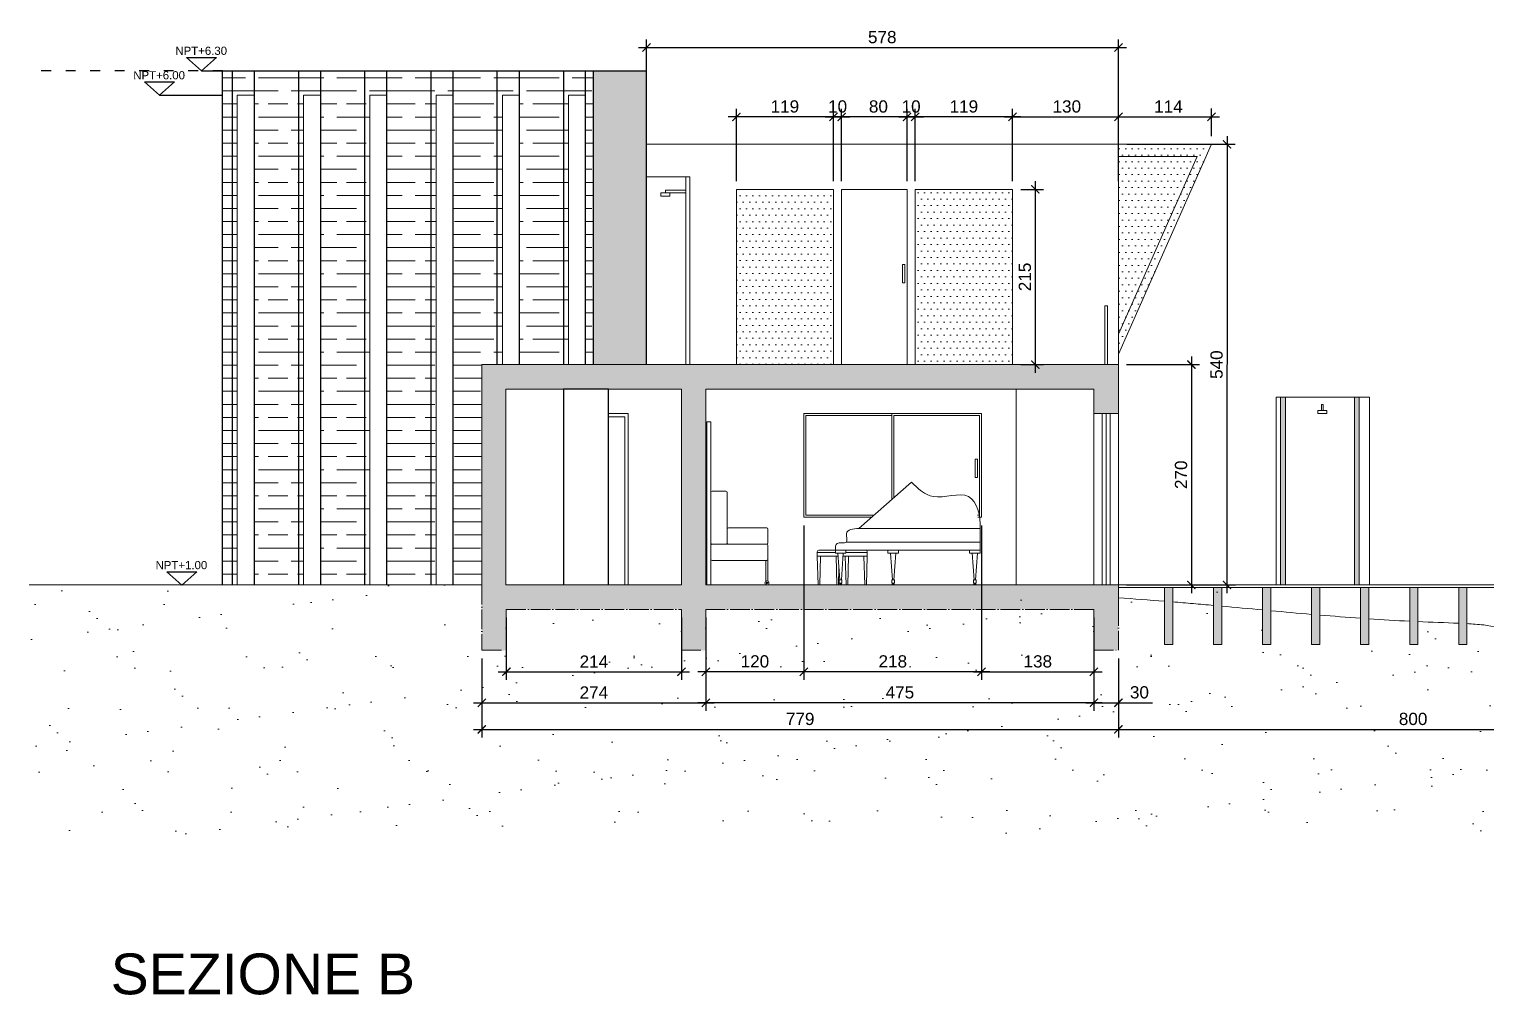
# Model space of a CAD drawing. Header units: millimetres. Extents: x 19901 to 59163, y 13732 to 30178.
# Drawn here: x 37463 to 39247, y 22973 to 24156 of the extents above; entities that cross this region are included whole.
import ezdxf
from ezdxf.enums import TextEntityAlignment as Align

# ---------------------------------------------------------------- set-up
doc = ezdxf.new("R2010")
doc.units = ezdxf.units.MM
doc.linetypes.add('ACAD_ISO03W100', pattern=[30, 12, -18])
doc.linetypes.add('ACAD_ISO04W100', pattern=[30, 24, -3, 0, -3])
doc.layers.get('0').update_dxf_attribs({"lineweight": 18})
doc.layers.add('A-ANNO-SYMB', color=3, linetype='Continuous')
doc.layers.add('A-ANNO-TEXT', color=3, linetype='Continuous')
for name, color, linetype, lineweight in [('A-DOOR-FULL', 4, 'Continuous', 18), ('A-FURN', 8, 'Continuous', 13), ('CAMPITURA', 9, 'Continuous', 13), ('Curve di livello', 6, 'Continuous', 9), ('LINEA TERRA', 7, 'Continuous', 18), ('MURO', 1, 'Continuous', 25), ('Pavimentazione esterna', 51, 'Continuous', 15), ('QUOTE', 252, 'Continuous', 13), ('Verde', 86, 'Continuous', 5), ('Vetro', 150, 'Continuous', 15), ('Wall', 255, 'Continuous', 20)]:
    doc.layers.add(name, color=color, linetype=linetype, lineweight=lineweight)
doc.styles.add('ARIAL', font='arial.ttf')
doc.styles.get("Standard").update_dxf_attribs({"font": 'arial.ttf'})
doc.dimstyles.new('1-1', dxfattribs={"dimtxt": 15, "dimasz": 10, "dimexe": 10, "dimexo": 10, "dimgap": 5, "dimtad": 1, "dimdec": 0, "dimtxsty": 'Standard', "dimblk": 'ARCHTICK', "dimcen": 2.5, "dimdle": 10, "dimadec": 0, "dimazin": 0, "dimtfac": 1, "dimtdec": 0, "dimtmove": 0, "dimatfit": 3, "dimldrblk": 'ARCHTICK', "dimfxl": 1, "dimarcsym": 0})

# ---------------------------------------------------------------- blocks, each defined once
blk = doc.blocks.new('_ArchTick')
at = {"color": 0, "linetype": 'ByBlock', "const_width": 0.15}
blk.add_lwpolyline([(-0.5, -0.5), (0.5, 0.5)], dxfattribs=at)
blk = doc.blocks.new('*D34')
at = {"layer": 'Defpoints', "color": 0, "transparency": 16777216}
for p in [(38796.8, 24133.2), (38219.1, 24014.8), (38796.8, 24014.8)]:
    blk.add_point(p, dxfattribs=at)
at = {"layer": 'QUOTE', "color": 0, "lineweight": -2, "transparency": 16777216}
for p, q in [((38209.1, 24133.2), (38806.8, 24133.2)), ((38219.1, 24024.8), (38219.1, 24143.2)), ((38796.8, 24024.8), (38796.8, 24143.2))]:
    blk.add_line(p, q, dxfattribs=at)
at = {"layer": 'QUOTE', "color": 0, "lineweight": -2, "transparency": 16777216, "xscale": 10, "yscale": 10, "zscale": 10}
for p, rotation in [((38219.1, 24133.2), 179.9993876811926), ((38796.8, 24133.2), 359.9993876811926)]:
    blk.add_blockref('_ArchTick', p, dxfattribs=dict(at, rotation=rotation))
at = {"layer": 'QUOTE', "color": 0, "transparency": 16777216, "insert": (38507.7, 24145.9), "char_height": 15, "attachment_point": 5, "rotation": 359.9994}
blk.add_mtext('578', dxfattribs=at)
blk = doc.blocks.new('*D35')
at = {"layer": 'Defpoints', "color": 0, "transparency": 16777216}
for p in [(38910.6, 24048.3), (38797, 24014.8), (38910.6, 24014.7)]:
    blk.add_point(p, dxfattribs=at)
at = {"layer": 'QUOTE', "color": 0, "lineweight": -2, "transparency": 16777216}
for p, q in [((38797, 24024.8), (38797, 24058.3)), ((38910.6, 24024.7), (38910.6, 24058.3)), ((38787, 24048.3), (38920.6, 24048.3))]:
    blk.add_line(p, q, dxfattribs=at)
at = {"layer": 'QUOTE', "color": 0, "lineweight": -2, "transparency": 16777216, "xscale": 10, "yscale": 10, "zscale": 10, "rotation": 180}
blk.add_blockref('_ArchTick', (38797, 24048.3), dxfattribs=at)
at = {"layer": 'QUOTE', "color": 0, "lineweight": -2, "transparency": 16777216, "xscale": 10, "yscale": 10, "zscale": 10}
blk.add_blockref('_ArchTick', (38910.6, 24048.3), dxfattribs=at)
at = {"layer": 'QUOTE', "color": 0, "transparency": 16777216, "insert": (38858, 24060.9), "char_height": 15, "attachment_point": 5}
blk.add_mtext('114', dxfattribs=at)
blk = doc.blocks.new('*D36')
at = {"layer": 'Defpoints', "color": 0, "transparency": 16777216}
for p in [(38796.8, 24048.2), (38667.2, 23959.4), (38796.8, 23959.4)]:
    blk.add_point(p, dxfattribs=at)
at = {"layer": 'QUOTE', "color": 0, "lineweight": -2, "transparency": 16777216}
for p, q in [((38667.2, 23969.4), (38667.2, 24058.2)), ((38796.8, 23969.4), (38796.8, 24058.2)), ((38657.2, 24048.2), (38806.8, 24048.2))]:
    blk.add_line(p, q, dxfattribs=at)
at = {"layer": 'QUOTE', "color": 0, "lineweight": -2, "transparency": 16777216, "xscale": 10, "yscale": 10, "zscale": 10}
for p, rotation in [((38667.2, 24048.2), 179.9993876811931), ((38796.8, 24048.2), 359.9993876811931)]:
    blk.add_blockref('_ArchTick', p, dxfattribs=dict(at, rotation=rotation))
at = {"layer": 'QUOTE', "color": 0, "transparency": 16777216, "insert": (38733.6, 24060.9), "char_height": 15, "attachment_point": 5, "rotation": 359.9994}
blk.add_mtext('130', dxfattribs=at)
blk = doc.blocks.new('*D37')
at = {"layer": 'Defpoints', "color": 0, "transparency": 16777216}
for p in [(38548, 24048.2), (38548, 23959.4), (38667.2, 23959.4)]:
    blk.add_point(p, dxfattribs=at)
at = {"layer": 'QUOTE', "color": 0, "lineweight": -2, "transparency": 16777216}
for p, q in [((38548, 23969.4), (38548, 24058.2)), ((38667.2, 23969.4), (38667.2, 24058.2)), ((38677.2, 24048.2), (38538, 24048.2))]:
    blk.add_line(p, q, dxfattribs=at)
at = {"layer": 'QUOTE', "color": 0, "lineweight": -2, "transparency": 16777216, "xscale": 10, "yscale": 10, "zscale": 10}
for p, rotation in [((38548, 24048.2), 179.9993346601687), ((38667.2, 24048.2), 359.9993346601688)]:
    blk.add_blockref('_ArchTick', p, dxfattribs=dict(at, rotation=rotation))
at = {"layer": 'QUOTE', "color": 0, "transparency": 16777216, "insert": (38607.6, 24060.9), "char_height": 15, "attachment_point": 5, "rotation": 359.9993}
blk.add_mtext('119', dxfattribs=at)
blk = doc.blocks.new('*D38')
at = {"layer": 'Defpoints', "color": 0, "transparency": 16777216}
for p in [(38548, 24048.2), (38538, 23959.4), (38548, 23959.4)]:
    blk.add_point(p, dxfattribs=at)
at = {"layer": 'QUOTE', "color": 0, "lineweight": -2, "transparency": 16777216}
for p, q in [((38538, 23969.4), (38538, 24058.2)), ((38548, 23969.4), (38548, 24058.2)), ((38528, 24048.2), (38558, 24048.2))]:
    blk.add_line(p, q, dxfattribs=at)
at = {"layer": 'QUOTE', "color": 0, "lineweight": -2, "transparency": 16777216, "xscale": 10, "yscale": 10, "zscale": 10, "rotation": 180}
blk.add_blockref('_ArchTick', (38538, 24048.2), dxfattribs=at)
at = {"layer": 'QUOTE', "color": 0, "lineweight": -2, "transparency": 16777216, "xscale": 10, "yscale": 10, "zscale": 10}
blk.add_blockref('_ArchTick', (38548, 24048.2), dxfattribs=at)
at = {"layer": 'QUOTE', "color": 0, "transparency": 16777216, "insert": (38543, 24060.9), "char_height": 15, "attachment_point": 5}
blk.add_mtext('10', dxfattribs=at)
blk = doc.blocks.new('*D39')
at = {"layer": 'Defpoints', "color": 0, "transparency": 16777216}
for p in [(38458, 24048.2), (38458, 23959.4), (38538, 23959.4)]:
    blk.add_point(p, dxfattribs=at)
at = {"layer": 'QUOTE', "color": 0, "lineweight": -2, "transparency": 16777216}
for p, q in [((38458, 23969.4), (38458, 24058.2)), ((38538, 23969.4), (38538, 24058.2)), ((38548, 24048.2), (38448, 24048.2))]:
    blk.add_line(p, q, dxfattribs=at)
at = {"layer": 'QUOTE', "color": 0, "lineweight": -2, "transparency": 16777216, "xscale": 10, "yscale": 10, "zscale": 10, "rotation": 180}
blk.add_blockref('_ArchTick', (38458, 24048.2), dxfattribs=at)
at = {"layer": 'QUOTE', "color": 0, "lineweight": -2, "transparency": 16777216, "xscale": 10, "yscale": 10, "zscale": 10}
blk.add_blockref('_ArchTick', (38538, 24048.2), dxfattribs=at)
at = {"layer": 'QUOTE', "color": 0, "transparency": 16777216, "insert": (38503, 24060.9), "char_height": 15, "attachment_point": 5}
blk.add_mtext('80', dxfattribs=at)
blk = doc.blocks.new('*D40')
at = {"layer": 'Defpoints', "color": 0, "transparency": 16777216}
for p in [(38458, 24048.2), (38448, 23959.4), (38458, 23959.4)]:
    blk.add_point(p, dxfattribs=at)
at = {"layer": 'QUOTE', "color": 0, "lineweight": -2, "transparency": 16777216}
for p, q in [((38448, 23969.4), (38448, 24058.2)), ((38458, 23969.4), (38458, 24058.2)), ((38438, 24048.2), (38468, 24048.2))]:
    blk.add_line(p, q, dxfattribs=at)
at = {"layer": 'QUOTE', "color": 0, "lineweight": -2, "transparency": 16777216, "xscale": 10, "yscale": 10, "zscale": 10, "rotation": 180}
blk.add_blockref('_ArchTick', (38448, 24048.2), dxfattribs=at)
at = {"layer": 'QUOTE', "color": 0, "lineweight": -2, "transparency": 16777216, "xscale": 10, "yscale": 10, "zscale": 10}
blk.add_blockref('_ArchTick', (38458, 24048.2), dxfattribs=at)
at = {"layer": 'QUOTE', "color": 0, "transparency": 16777216, "insert": (38453, 24060.9), "char_height": 15, "attachment_point": 5}
blk.add_mtext('10', dxfattribs=at)
blk = doc.blocks.new('*D41')
at = {"layer": 'Defpoints', "color": 0, "transparency": 16777216}
for p in [(38329.1, 24048.2), (38329.1, 23959.4), (38448, 23959.4)]:
    blk.add_point(p, dxfattribs=at)
at = {"layer": 'QUOTE', "color": 0, "lineweight": -2, "transparency": 16777216}
for p, q in [((38329.1, 23969.4), (38329.1, 24058.2)), ((38448, 23969.4), (38448, 24058.2)), ((38458, 24048.2), (38319.1, 24048.2))]:
    blk.add_line(p, q, dxfattribs=at)
at = {"layer": 'QUOTE', "color": 0, "lineweight": -2, "transparency": 16777216, "xscale": 10, "yscale": 10, "zscale": 10, "rotation": 180}
blk.add_blockref('_ArchTick', (38329.1, 24048.2), dxfattribs=at)
at = {"layer": 'QUOTE', "color": 0, "lineweight": -2, "transparency": 16777216, "xscale": 10, "yscale": 10, "zscale": 10}
blk.add_blockref('_ArchTick', (38448, 24048.2), dxfattribs=at)
at = {"layer": 'QUOTE', "color": 0, "transparency": 16777216, "insert": (38388.5, 24060.9), "char_height": 15, "attachment_point": 5}
blk.add_mtext('119', dxfattribs=at)
blk = doc.blocks.new('*D42')
at = {"layer": 'Defpoints', "color": 0, "transparency": 16777216}
for p in [(38796.8, 23744.8), (38796.8, 23474.8), (38886.1, 23474.8)]:
    blk.add_point(p, dxfattribs=at)
at = {"layer": 'QUOTE', "color": 0, "lineweight": -2, "transparency": 16777216}
for p, q in [((38886.1, 23754.8), (38886.1, 23464.8)), ((38806.8, 23744.8), (38896.1, 23744.8)), ((38806.8, 23474.8), (38896.1, 23474.8))]:
    blk.add_line(p, q, dxfattribs=at)
at = {"layer": 'QUOTE', "color": 0, "lineweight": -2, "transparency": 16777216, "xscale": 10, "yscale": 10, "zscale": 10}
for p, rotation in [((38886.1, 23744.8), 90), ((38886.1, 23474.8), 270)]:
    blk.add_blockref('_ArchTick', p, dxfattribs=dict(at, rotation=rotation))
at = {"layer": 'QUOTE', "color": 0, "transparency": 16777216, "insert": (38873.5, 23609.8), "char_height": 15, "attachment_point": 5, "rotation": 90}
blk.add_mtext('270', dxfattribs=at)
blk = doc.blocks.new('*D43')
at = {"layer": 'Defpoints', "color": 0, "transparency": 16777216}
for p in [(38797, 24014.8), (38796.8, 23474.8), (38929.6, 23474.7)]:
    blk.add_point(p, dxfattribs=at)
at = {"layer": 'QUOTE', "color": 0, "lineweight": -2, "transparency": 16777216}
for p, q in [((38929.7, 24024.7), (38929.6, 23464.7)), ((38807, 24014.8), (38939.7, 24014.7)), ((38806.8, 23474.8), (38939.6, 23474.7))]:
    blk.add_line(p, q, dxfattribs=at)
at = {"layer": 'QUOTE', "color": 0, "lineweight": -2, "transparency": 16777216, "xscale": 10, "yscale": 10, "zscale": 10}
for p, rotation in [((38929.7, 24014.7), 89.98771960636081), ((38929.6, 23474.7), 269.9877196063608)]:
    blk.add_blockref('_ArchTick', p, dxfattribs=dict(at, rotation=rotation))
at = {"layer": 'QUOTE', "color": 0, "transparency": 16777216, "insert": (38917, 23744.7), "char_height": 15, "attachment_point": 5, "rotation": 89.9877}
blk.add_mtext('540', dxfattribs=at)
blk = doc.blocks.new('*D44')
at = {"layer": 'Defpoints', "color": 0, "transparency": 16777216}
for p in [(38291.8, 23444.8), (38766.8, 23444.8), (38291.8, 23330.5)]:
    blk.add_point(p, dxfattribs=at)
at = {"layer": 'QUOTE', "color": 0, "lineweight": -2, "transparency": 16777216}
for p, q in [((38291.8, 23434.8), (38291.8, 23320.5)), ((38766.8, 23434.8), (38766.8, 23320.5)), ((38776.8, 23330.5), (38281.8, 23330.5))]:
    blk.add_line(p, q, dxfattribs=at)
at = {"layer": 'QUOTE', "color": 0, "lineweight": -2, "transparency": 16777216, "xscale": 10, "yscale": 10, "zscale": 10, "rotation": 180}
blk.add_blockref('_ArchTick', (38291.8, 23330.5), dxfattribs=at)
at = {"layer": 'QUOTE', "color": 0, "lineweight": -2, "transparency": 16777216, "xscale": 10, "yscale": 10, "zscale": 10}
blk.add_blockref('_ArchTick', (38766.8, 23330.5), dxfattribs=at)
at = {"layer": 'QUOTE', "color": 0, "transparency": 16777216, "insert": (38529.3, 23343.2), "char_height": 15, "attachment_point": 5}
blk.add_mtext('475', dxfattribs=at)
blk = doc.blocks.new('*D45')
at = {"layer": 'Defpoints', "color": 0, "transparency": 16777216}
for p in [(38629.3, 23557.8), (38766.8, 23444.8), (38766.8, 23368.4)]:
    blk.add_point(p, dxfattribs=at)
at = {"layer": 'QUOTE', "color": 0, "lineweight": -2, "transparency": 16777216}
for p, q in [((38629.3, 23547.8), (38629.3, 23358.4)), ((38766.8, 23434.8), (38766.8, 23358.4)), ((38619.3, 23368.4), (38776.8, 23368.4))]:
    blk.add_line(p, q, dxfattribs=at)
at = {"layer": 'QUOTE', "color": 0, "lineweight": -2, "transparency": 16777216, "xscale": 10, "yscale": 10, "zscale": 10, "rotation": 180}
blk.add_blockref('_ArchTick', (38629.3, 23368.4), dxfattribs=at)
at = {"layer": 'QUOTE', "color": 0, "lineweight": -2, "transparency": 16777216, "xscale": 10, "yscale": 10, "zscale": 10}
blk.add_blockref('_ArchTick', (38766.8, 23368.4), dxfattribs=at)
at = {"layer": 'QUOTE', "color": 0, "transparency": 16777216, "insert": (38698.1, 23381.1), "char_height": 15, "attachment_point": 5}
blk.add_mtext('138', dxfattribs=at)
blk = doc.blocks.new('*D46')
at = {"layer": 'Defpoints', "color": 0, "transparency": 16777216}
for p in [(38411.8, 23557.8), (38629.3, 23557.8), (38411.8, 23368.4)]:
    blk.add_point(p, dxfattribs=at)
at = {"layer": 'QUOTE', "color": 0, "lineweight": -2, "transparency": 16777216}
for p, q in [((38411.8, 23547.8), (38411.8, 23358.4)), ((38629.3, 23547.8), (38629.3, 23358.4)), ((38639.3, 23368.4), (38401.8, 23368.4))]:
    blk.add_line(p, q, dxfattribs=at)
at = {"layer": 'QUOTE', "color": 0, "lineweight": -2, "transparency": 16777216, "xscale": 10, "yscale": 10, "zscale": 10, "rotation": 180}
blk.add_blockref('_ArchTick', (38411.8, 23368.4), dxfattribs=at)
at = {"layer": 'QUOTE', "color": 0, "lineweight": -2, "transparency": 16777216, "xscale": 10, "yscale": 10, "zscale": 10}
blk.add_blockref('_ArchTick', (38629.3, 23368.4), dxfattribs=at)
at = {"layer": 'QUOTE', "color": 0, "transparency": 16777216, "insert": (38520.6, 23381.1), "char_height": 15, "attachment_point": 5}
blk.add_mtext('218', dxfattribs=at)
blk = doc.blocks.new('*D47')
at = {"layer": 'Defpoints', "color": 0, "transparency": 16777216}
for p in [(38411.8, 23557.8), (38291.8, 23444.8), (38291.8, 23368.4)]:
    blk.add_point(p, dxfattribs=at)
at = {"layer": 'QUOTE', "color": 0, "lineweight": -2, "transparency": 16777216}
for p, q in [((38411.8, 23547.8), (38411.8, 23358.4)), ((38291.8, 23434.8), (38291.8, 23358.4)), ((38421.8, 23368.4), (38281.8, 23368.4))]:
    blk.add_line(p, q, dxfattribs=at)
at = {"layer": 'QUOTE', "color": 0, "lineweight": -2, "transparency": 16777216, "xscale": 10, "yscale": 10, "zscale": 10, "rotation": 180}
blk.add_blockref('_ArchTick', (38291.8, 23368.4), dxfattribs=at)
at = {"layer": 'QUOTE', "color": 0, "lineweight": -2, "transparency": 16777216, "xscale": 10, "yscale": 10, "zscale": 10}
blk.add_blockref('_ArchTick', (38411.8, 23368.4), dxfattribs=at)
at = {"layer": 'QUOTE', "color": 0, "transparency": 16777216, "insert": (38351.8, 23381.1), "char_height": 15, "attachment_point": 5}
blk.add_mtext('120', dxfattribs=at)
blk = doc.blocks.new('*D48')
at = {"layer": 'Defpoints', "color": 0, "transparency": 16777216}
for p in [(38047.5, 23444.8), (38261.8, 23444.8), (38261.8, 23368.4)]:
    blk.add_point(p, dxfattribs=at)
at = {"layer": 'QUOTE', "color": 0, "lineweight": -2, "transparency": 16777216}
for p, q in [((38047.5, 23434.8), (38047.5, 23358.4)), ((38261.8, 23434.8), (38261.8, 23358.4)), ((38037.5, 23368.4), (38271.8, 23368.4))]:
    blk.add_line(p, q, dxfattribs=at)
at = {"layer": 'QUOTE', "color": 0, "lineweight": -2, "transparency": 16777216, "xscale": 10, "yscale": 10, "zscale": 10, "rotation": 180}
blk.add_blockref('_ArchTick', (38047.5, 23368.4), dxfattribs=at)
at = {"layer": 'QUOTE', "color": 0, "lineweight": -2, "transparency": 16777216, "xscale": 10, "yscale": 10, "zscale": 10}
blk.add_blockref('_ArchTick', (38261.8, 23368.4), dxfattribs=at)
at = {"layer": 'QUOTE', "color": 0, "transparency": 16777216, "insert": (38154.7, 23380.9), "char_height": 15, "attachment_point": 5}
blk.add_mtext('214', dxfattribs=at)
blk = doc.blocks.new('*D49')
at = {"layer": 'Defpoints', "color": 0, "transparency": 16777216}
for p in [(38766.8, 23394.8), (38796.8, 23394.8), (38796.8, 23330.5)]:
    blk.add_point(p, dxfattribs=at)
at = {"layer": 'QUOTE', "color": 0, "lineweight": -2, "transparency": 16777216}
for p, q in [((38766.8, 23384.8), (38766.8, 23320.5)), ((38796.8, 23384.8), (38796.8, 23320.5)), ((38756.8, 23330.5), (38796.8, 23330.5)), ((38796.8, 23330.5), (38838.3, 23330.5))]:
    blk.add_line(p, q, dxfattribs=at)
at = {"layer": 'QUOTE', "color": 0, "lineweight": -2, "transparency": 16777216, "xscale": 10, "yscale": 10, "zscale": 10, "rotation": 180}
blk.add_blockref('_ArchTick', (38766.8, 23330.5), dxfattribs=at)
at = {"layer": 'QUOTE', "color": 0, "lineweight": -2, "transparency": 16777216, "xscale": 10, "yscale": 10, "zscale": 10}
blk.add_blockref('_ArchTick', (38796.8, 23330.5), dxfattribs=at)
at = {"layer": 'QUOTE', "color": 0, "transparency": 16777216, "insert": (38822.5, 23343.2), "char_height": 15, "attachment_point": 5}
blk.add_mtext('30', dxfattribs=at)
blk = doc.blocks.new('*D50')
at = {"layer": 'Defpoints', "color": 0, "transparency": 16777216}
for p in [(38017.5, 23394.8), (38291.8, 23394.8), (38291.8, 23330.5)]:
    blk.add_point(p, dxfattribs=at)
at = {"layer": 'QUOTE', "color": 0, "lineweight": -2, "transparency": 16777216}
for p, q in [((38017.5, 23384.8), (38017.5, 23320.5)), ((38291.8, 23384.8), (38291.8, 23320.5)), ((38007.5, 23330.5), (38301.8, 23330.5))]:
    blk.add_line(p, q, dxfattribs=at)
at = {"layer": 'QUOTE', "color": 0, "lineweight": -2, "transparency": 16777216, "xscale": 10, "yscale": 10, "zscale": 10, "rotation": 180}
blk.add_blockref('_ArchTick', (38017.5, 23330.5), dxfattribs=at)
at = {"layer": 'QUOTE', "color": 0, "lineweight": -2, "transparency": 16777216, "xscale": 10, "yscale": 10, "zscale": 10}
blk.add_blockref('_ArchTick', (38291.8, 23330.5), dxfattribs=at)
at = {"layer": 'QUOTE', "color": 0, "transparency": 16777216, "insert": (38154.7, 23343.1), "char_height": 15, "attachment_point": 5}
blk.add_mtext('274', dxfattribs=at)
blk = doc.blocks.new('*D51')
at = {"layer": 'Defpoints', "color": 0, "transparency": 16777216}
for p in [(38796.8, 23394.8), (39596.8, 23381.8), (39596.8, 23297.9)]:
    blk.add_point(p, dxfattribs=at)
at = {"layer": 'QUOTE', "color": 0, "lineweight": -2, "transparency": 16777216}
for p, q in [((38796.8, 23384.8), (38796.8, 23287.9)), ((39596.8, 23371.8), (39596.8, 23287.9)), ((38786.8, 23297.9), (39606.8, 23297.9))]:
    blk.add_line(p, q, dxfattribs=at)
at = {"layer": 'QUOTE', "color": 0, "lineweight": -2, "transparency": 16777216, "xscale": 10, "yscale": 10, "zscale": 10, "rotation": 180}
blk.add_blockref('_ArchTick', (38796.8, 23297.9), dxfattribs=at)
at = {"layer": 'QUOTE', "color": 0, "lineweight": -2, "transparency": 16777216, "xscale": 10, "yscale": 10, "zscale": 10}
blk.add_blockref('_ArchTick', (39596.8, 23297.9), dxfattribs=at)
at = {"layer": 'QUOTE', "color": 0, "transparency": 16777216, "insert": (39157.5, 23310.6), "char_height": 15, "attachment_point": 5}
blk.add_mtext('800', dxfattribs=at)
blk = doc.blocks.new('*D53')
at = {"layer": 'Defpoints', "color": 0, "transparency": 16777216}
for p in [(38017.5, 23394.8), (38796.8, 23394.8), (38796.8, 23297.9)]:
    blk.add_point(p, dxfattribs=at)
at = {"layer": 'QUOTE', "color": 0, "lineweight": -2, "transparency": 16777216}
for p, q in [((38017.5, 23384.8), (38017.5, 23287.9)), ((38796.8, 23384.8), (38796.8, 23287.9)), ((38007.5, 23297.9), (38806.8, 23297.9))]:
    blk.add_line(p, q, dxfattribs=at)
at = {"layer": 'QUOTE', "color": 0, "lineweight": -2, "transparency": 16777216, "xscale": 10, "yscale": 10, "zscale": 10, "rotation": 180}
blk.add_blockref('_ArchTick', (38017.5, 23297.9), dxfattribs=at)
at = {"layer": 'QUOTE', "color": 0, "lineweight": -2, "transparency": 16777216, "xscale": 10, "yscale": 10, "zscale": 10}
blk.add_blockref('_ArchTick', (38796.8, 23297.9), dxfattribs=at)
at = {"layer": 'QUOTE', "color": 0, "transparency": 16777216, "insert": (38407.2, 23310.6), "char_height": 15, "attachment_point": 5}
blk.add_mtext('779', dxfattribs=at)
blk = doc.blocks.new('*D78')
at = {"layer": 'Defpoints', "color": 0, "transparency": 16777216}
for p in [(38667.2, 23959.4), (38667.2, 23744.8), (38695, 23744.8)]:
    blk.add_point(p, dxfattribs=at)
at = {"layer": 'QUOTE', "color": 0, "lineweight": -2, "transparency": 16777216}
for p, q in [((38695, 23969.4), (38695, 23734.8)), ((38677.2, 23959.4), (38705, 23959.4)), ((38677.2, 23744.8), (38705, 23744.8))]:
    blk.add_line(p, q, dxfattribs=at)
at = {"layer": 'QUOTE', "color": 0, "lineweight": -2, "transparency": 16777216, "xscale": 10, "yscale": 10, "zscale": 10}
for p, rotation in [((38695, 23959.4), 89.99938768513879), ((38695, 23744.8), 269.9993876851388)]:
    blk.add_blockref('_ArchTick', p, dxfattribs=dict(at, rotation=rotation))
at = {"layer": 'QUOTE', "color": 0, "transparency": 16777216, "insert": (38682.3, 23852.1), "char_height": 15, "attachment_point": 5, "rotation": 89.9994}
blk.add_mtext('215', dxfattribs=at)

msp = doc.modelspace()

# ---------------------------------------------------------------- hatches: boundary and pattern name
at = {"layer": 'CAMPITURA'}
h = msp.add_hatch(dxfattribs=at)
h.set_pattern_fill('GOST_WOOD', color=256, scale=8, angle=90)
h.paths.add_polyline_path([(38154.1, 24104.8), (38144.4, 24104.8), (38144.4, 23744.8), (38154.1, 23744.8)])
h.paths.add_polyline_path([(38144.4, 24104.8), (38117.3, 24104.8), (38117.3, 23744.8), (38123.8, 23744.8), (38123.8, 24074.8), (38144.4, 24074.8)])
h.paths.add_polyline_path([(38117.3, 24104.8), (38063.2, 24104.8), (38063.2, 23744.8), (38117.3, 23744.8)])
h.paths.add_polyline_path([(38063.2, 24104.8), (38036.2, 24104.8), (38036.2, 23744.8), (38042.7, 23744.8), (38042.7, 24074.8), (38063.2, 24074.8)])
h.paths.add_polyline_path([(38036.2, 24104.8), (37982.1, 24104.8), (37982.1, 23474.8), (38017.5, 23474.8), (38017.5, 23744.8), (38036.2, 23744.8)])
h.paths.add_polyline_path([(37982.1, 24104.8), (37955.1, 24104.8), (37955.1, 23474.8), (37961.6, 23474.8), (37961.6, 24074.8), (37982.1, 24074.8)])
h.paths.add_polyline_path([(37955.1, 24104.8), (37901, 24104.8), (37901, 23474.8), (37955.1, 23474.8)])
h.paths.add_polyline_path([(37901, 24104.8), (37874, 24104.8), (37874, 23474.8), (37880.4, 23474.8), (37880.4, 24074.8), (37901, 24074.8)])
h.paths.add_polyline_path([(37874, 24104.8), (37819.9, 24104.8), (37819.9, 23474.8), (37874, 23474.8)])
h.paths.add_polyline_path([(37819.9, 24104.8), (37792.9, 24104.8), (37792.9, 23474.8), (37799.3, 23474.8), (37799.3, 24074.8), (37819.9, 24074.8)])
h.paths.add_polyline_path([(37792.9, 24104.8), (37738.8, 24104.8), (37738.8, 23474.8), (37792.9, 23474.8)])
h.paths.add_polyline_path([(37738.8, 24104.8), (37711.8, 24104.8), (37711.8, 23474.8), (37718.2, 23474.8), (37718.2, 24074.8), (37738.8, 24074.8)])
h.paths.add_polyline_path([(37711.8, 24104.8), (37700.2, 24104.8), (37700.2, 23474.8), (37711.8, 23474.8)])
h = msp.add_hatch(color=256, dxfattribs=at)
h.dxf.hatch_style = 1
h.paths.add_polyline_path([(38219.1, 24104.8), (38154.1, 24104.8), (38154.1, 23744.8), (38172.7, 23744.8), (38219.1, 23744.8)])
h = msp.add_hatch(color=256, dxfattribs=at)
h.dxf.hatch_style = 1
h.paths.add_polyline_path([(38117.3, 23714.8), (38117.3, 23744.8), (38017.5, 23744.8), (38017.5, 23474.8), (38017.5, 23394.8), (38047.5, 23394.8), (38047.5, 23444.8), (38261.8, 23444.8), (38261.8, 23394.8), (38291.8, 23394.8), (38291.8, 23444.8), (38766.8, 23444.8), (38766.8, 23394.8), (38796.8, 23394.8), (38796.8, 23444.8), (38796.8, 23474.8), (38291.8, 23474.8), (38291.8, 23714.8), (38766.8, 23714.8), (38766.8, 23684.8), (38796.8, 23684.8), (38796.8, 23744.8), (38117.3, 23744.8), (38117.3, 23714.8), (38261.8, 23714.8), (38261.8, 23474.8), (38046.8, 23474.8), (38046.8, 23714.8)])
h = msp.add_hatch(color=9, dxfattribs=at)
h.dxf.hatch_style = 1
h.paths.add_polyline_path([(38863.3, 23471.8), (38853.3, 23471.8), (38853.3, 23401.8), (38863.3, 23401.8)])
h.paths.add_polyline_path([(38923.3, 23471.8), (38913.3, 23471.8), (38913.3, 23401.8), (38923.3, 23401.8)])
h.paths.add_polyline_path([(38983.3, 23471.8), (38973.3, 23471.8), (38973.3, 23401.8), (38983.3, 23401.8)])
h.paths.add_polyline_path([(39043.3, 23471.8), (39033.3, 23471.8), (39033.3, 23401.8), (39043.3, 23401.8)])
h.paths.add_polyline_path([(39103.3, 23471.8), (39093.3, 23471.8), (39093.3, 23401.8), (39103.3, 23401.8)])
h.paths.add_polyline_path([(39163.3, 23471.8), (39153.3, 23471.8), (39153.3, 23401.8), (39163.3, 23401.8)])
h.paths.add_polyline_path([(39223.3, 23471.8), (39213.3, 23471.8), (39213.3, 23401.8), (39223.3, 23401.8)])
at = {"layer": 'LINEA TERRA'}
h = msp.add_hatch(dxfattribs=at)
h.set_pattern_fill('AR-SAND', color=9, scale=2)
h.set_pattern_definition([(37.5, (-6061.73, -1131.22), (-3.20006, 97.88265), [0, -77.216, 0, -86.36, 0, -82.55]), (7.5, (-6061.73, -1131.22), (89.90466, 143.36502), [0, -41.656, 0, -69.596, 0, -26.67]), (327.5, (-6124.22, -1131.22), (158.19847, 0.28744), [0, -25.4, 0, -91.44, 0, -119.38]), (317.5, (-6124.22, -1131.22), (152.7113, 44.58586), [0, -12.7, 0, -59.944, 0, -68.58])])
h.paths.add_polyline_path([(37921.4, 23449.8), (37921.4, 23474.8), (37780.3, 23474.8), (37780.3, 23449.8), (37805.3, 23449.8), (37805.3, 23419.8), (37730.3, 23419.8), (37730.3, 23449.8), (37755.3, 23449.8), (37755.3, 23474.8), (37463.4, 23474.8), (37463.4, 23168.6), (40367.5, 23168.6), (40367.5, 23303.2), (38796.8, 23459.1), (38796.8, 23444.8), (38796.8, 23394.8), (38766.8, 23394.8), (38766.8, 23444.8), (38291.8, 23444.8), (38291.8, 23394.8), (38261.8, 23394.8), (38261.8, 23444.8), (38047.5, 23444.8), (38047.5, 23394.8), (38017.5, 23394.8), (38017.5, 23474.8), (37946.4, 23474.8), (37946.4, 23449.8), (37971.4, 23449.8), (37971.4, 23419.8), (37896.4, 23419.8), (37896.4, 23449.8)])
at = {"layer": 'Verde'}
h = msp.add_hatch(color=256, dxfattribs=at)
h.dxf.hatch_style = 1
h.paths.add_polyline_path([(38995, 23474.8), (39001.4, 23474.8), (39001.4, 23704.8), (38995, 23704.8)])
h.paths.add_polyline_path([(39091.3, 23704.8), (39085.9, 23704.8), (39085.9, 23474.8), (39091.3, 23474.8)])
at = {"layer": 'Vetro'}
h = msp.add_hatch(dxfattribs=at)
h.set_pattern_fill('DOTS', color=256, scale=5)
h.set_pattern_definition([(360, (360.399, 6872.14), (3.96875, 7.9375), [0, -7.9375])])
h.paths.add_polyline_path([(38910.6, 24014.8), (38796.8, 24014.8), (38796.8, 23999.8), (38904.2, 23999.8)])
h.paths.add_polyline_path([(38904.2, 23999.8), (38893, 23999.8), (38796.8, 23782.2), (38796.8, 23757.4)])
h.paths.add_polyline_path([(38893, 23999.8), (38796.8, 23999.8), (38796.8, 23782.2)], flags=17)
h = msp.add_hatch(dxfattribs=at)
h.set_pattern_fill('DOTS', color=256, scale=5)
h.set_pattern_definition([(360, (-2711.256, 1599.555), (3.96875, 7.9375), [0, -7.9375])])
h.paths.add_polyline_path([(38329.1, 23744.8), (38448, 23744.8), (38448, 23959.4), (38329.1, 23959.4)])
h = msp.add_hatch(dxfattribs=at)
h.set_pattern_fill('DOTS', color=256, scale=5)
h.set_pattern_definition([(360, (360.292, 6834.14), (3.96875, 7.9375), [0, -7.9375])])
h.paths.add_polyline_path([(38667.2, 23959.4), (38548, 23959.4), (38548, 23744.8), (38667.2, 23744.8)])
at = {"layer": 'Wall'}
h = msp.add_hatch(dxfattribs=at)
h.set_pattern_fill('AR-SAND', color=256, scale=2)
h.set_pattern_definition([(37.5, (31.52, 1400.796), (-3.20006, 97.88265), [0, -77.216, 0, -86.36, 0, -82.55]), (7.5, (31.52, 1400.8), (89.90466, 143.36502), [0, -41.656, 0, -69.596, 0, -26.67]), (327.5, (-30.965, 1400.8), (158.19847, 0.28744), [0, -25.4, 0, -91.44, 0, -119.38]), (317.5, (-30.97, 1400.8), (152.7113, 44.58586), [0, -12.7, 0, -59.944, 0, -68.58])])
h.paths.add_polyline_path([(39163.3, 23471.8), (39153.3, 23471.8), (39153.3, 23401.8), (39163.3, 23401.8)])
h.paths.add_polyline_path([(39103.3, 23471.8), (39093.3, 23471.8), (39093.3, 23401.8), (39103.3, 23401.8)])
h.paths.add_polyline_path([(39043.3, 23471.8), (39033.3, 23471.8), (39033.3, 23401.8), (39043.3, 23401.8)])
h.paths.add_polyline_path([(38983.3, 23471.8), (38973.3, 23471.8), (38973.3, 23401.8), (38983.3, 23401.8)])
h.paths.add_polyline_path([(38923.3, 23471.8), (38913.3, 23471.8), (38913.3, 23401.8), (38923.3, 23401.8)])
h.paths.add_polyline_path([(38863.3, 23471.8), (38853.3, 23471.8), (38853.3, 23401.8), (38863.3, 23401.8)])
h.paths.add_polyline_path([(38803.3, 23471.8), (38796.8, 23471.8), (38796.8, 23474.8), (38793.3, 23474.8), (38793.3, 23401.8), (38803.3, 23401.8)])
h.paths.add_polyline_path([(38683.3, 23474.8), (38673.3, 23474.8), (38673.3, 23401.8), (38683.3, 23401.8)])
h.paths.add_polyline_path([(38743.3, 23474.8), (38733.3, 23474.8), (38733.3, 23401.8), (38743.3, 23401.8)])
h.paths.add_polyline_path([(38623.3, 23474.8), (38613.3, 23474.8), (38613.3, 23401.8), (38623.3, 23401.8)])

# ---------------------------------------------------------------- linework, layer by layer
at = {"layer": 'A-ANNO-SYMB'}
for p, q in [((37674.4, 24104.8), (37700.2, 24104.8)), ((37622.9, 24074.8), (37700.2, 24074.8))]:
    msp.add_line(p, q, dxfattribs=at)
for points in [[(37674.4, 24104.8), (37656, 24121), (37692.8, 24121)], [(37622.9, 24074.8), (37604.5, 24091), (37641.3, 24091)], [(37650.2, 23474.7), (37631.8, 23490.9), (37668.6, 23491)]]:
    msp.add_lwpolyline(points, close=True, dxfattribs=at)
at = {"layer": 'A-DOOR-FULL'}
for p, q in [((38172.7, 23684.8), (38196.7, 23684.8)), ((38196.7, 23684.8), (38196.7, 23474.8)), ((38411.8, 23684.8), (38411.8, 23557.8)), ((38521.8, 23684.8), (38411.8, 23684.8)), ((38414.3, 23682.3), (38414.3, 23560.3)), ((38519.3, 23682.3), (38414.3, 23682.3)), ((38519.3, 23684.8), (38519.3, 23579.5)), ((38629.3, 23684.8), (38519.3, 23684.8)), ((38521.8, 23682.3), (38521.8, 23581.7)), ((38626.8, 23682.3), (38521.8, 23682.3)), ((38521.8, 23682.3), (38521.8, 23581.7)), ((38626.8, 23682.3), (38626.8, 23560.3)), ((38629.3, 23684.8), (38629.3, 23557.8)), ((38776.8, 23474.8), (38776.8, 23684.8)), ((38781.8, 23474.8), (38781.8, 23684.8)), ((38786.8, 23474.8), (38786.8, 23684.8)), ((38172.7, 23680.8), (38192.7, 23680.8)), ((38192.7, 23474.8), (38192.7, 23680.8)), ((38519.3, 23679.8), (38519.3, 23579.5)), ((38621.3, 23629), (38621.3, 23606.4)), ((38624.3, 23629), (38621.3, 23629)), ((38624.3, 23606.4), (38624.3, 23629)), ((38621.3, 23606.4), (38624.3, 23606.4)), ((38494.6, 23557.8), (38411.8, 23557.8)), ((38497.5, 23560.3), (38414.3, 23560.3)), ((38626.8, 23560.3), (38624.2, 23560.3)), ((38629.3, 23557.8), (38624.7, 23557.8)), ((38196.7, 23474.8), (38192.7, 23474.8))]:
    msp.add_line(p, q, dxfattribs=at)
at = {"layer": 'A-FURN'}
for p, q in [((38247.5, 23955), (38236.8, 23955)), ((38236.8, 23955), (38236.8, 23951.2)), ((38236.8, 23951.2), (38247.5, 23951.2)), ((38242.3, 23958.4), (38267.3, 23958.4)), ((38242.3, 23958.4), (38242.3, 23955)), ((38242.3, 23955), (38267.3, 23955)), ((38247.5, 23951.2), (38247.5, 23955)), ((39041, 23688.5), (39052, 23688.5)), ((39041, 23684.8), (39041, 23688.5)), ((39052, 23684.8), (39041, 23684.8)), ((39045.5, 23688.5), (39045.5, 23695.8)), ((39045.5, 23695.8), (39047.5, 23695.8)), ((39047.5, 23688.5), (39047.5, 23695.8)), ((39052, 23688.5), (39052, 23684.8)), ((38297.8, 23674.8), (38292.8, 23674.8)), ((38292.8, 23474.8), (38292.8, 23674.8)), ((38297.8, 23474.8), (38297.8, 23674.8)), ((38479.1, 23544.1), (38543.3, 23600.6)), ((38297.8, 23588.3), (38297.8, 23526.3)), ((38316.3, 23589.8), (38299.3, 23589.8)), ((38317.8, 23526.3), (38317.8, 23588.3)), ((38317.8, 23526.3), (38317.8, 23543.3)), ((38319.3, 23544.8), (38366.3, 23544.8)), ((38367.8, 23543.3), (38367.8, 23526.3)), ((38627.5, 23544.1), (38479.1, 23544.1)), ((38627.5, 23527.4), (38627.5, 23544.1)), ((38297.8, 23523.3), (38297.8, 23506.3)), ((38299.3, 23524.8), (38316.3, 23524.8)), ((38316.3, 23524.8), (38366.3, 23524.8)), ((38366.3, 23524.8), (38319.3, 23524.8)), ((38367.8, 23506.3), (38367.8, 23523.3)), ((38463.8, 23527.4), (38627.5, 23527.4)), ((38627.5, 23517.4), (38627.5, 23527.4)), ((38366.3, 23504.8), (38299.3, 23504.8)), ((38365.3, 23479.5), (38365.3, 23504.8)), ((38367.8, 23479.4), (38367.8, 23506.3)), ((38428.2, 23515.4), (38428.2, 23509.9)), ((38450.3, 23514.4), (38428.2, 23514.4)), ((38428.2, 23509.9), (38429.2, 23474.8)), ((38453.7, 23509.9), (38428.2, 23509.9)), ((38487.3, 23517.4), (38430.2, 23517.4)), ((38432.2, 23509.9), (38431.2, 23474.8)), ((38450.3, 23517.4), (38450.3, 23513.9)), ((38627.5, 23517.4), (38450.3, 23517.4)), ((38450.3, 23513.9), (38463.1, 23513.9)), ((38451.1, 23509.9), (38452.1, 23474.8)), ((38453.5, 23513.9), (38455.7, 23480.9)), ((38459.9, 23513.9), (38457.6, 23480.9)), ((38489.3, 23509.9), (38459.6, 23509.9)), ((38462.4, 23509.9), (38463.4, 23474.8)), ((38463.1, 23513.9), (38463.1, 23517.4)), ((38489.3, 23514.4), (38463.1, 23514.4)), ((38466.4, 23509.9), (38465.4, 23474.8)), ((38485.3, 23509.9), (38486.3, 23474.8)), ((38489.3, 23509.9), (38488.3, 23474.8)), ((38489.3, 23515.4), (38489.3, 23509.9)), ((38514.6, 23517.4), (38514.6, 23513.9)), ((38514.6, 23513.9), (38527.5, 23513.9)), ((38517.8, 23513.9), (38520.1, 23480.9)), ((38524.3, 23513.9), (38522, 23480.9)), ((38527.5, 23513.9), (38527.5, 23517.4)), ((38614.6, 23517.4), (38614.6, 23513.9)), ((38614.6, 23513.9), (38627.5, 23513.9)), ((38617.8, 23513.9), (38620.1, 23480.9)), ((38624.3, 23513.9), (38622, 23480.9)), ((38627.5, 23513.9), (38627.5, 23517.4)), ((38454.7, 23496.2), (38454.1, 23474.8)), ((38291.8, 23474.8), (38296.8, 23474.8)), ((38458.4, 23480.9), (38454.9, 23480.9)), ((38454.9, 23480.9), (38454.9, 23477)), ((38454.9, 23477), (38458.4, 23477)), ((38456.3, 23475.1), (38456.3, 23477)), ((38456.3, 23475.1), (38457, 23475.1)), ((38457, 23475.1), (38457, 23477)), ((38458.4, 23477), (38458.4, 23480.9)), ((38522.8, 23480.9), (38519.3, 23480.9)), ((38519.3, 23480.9), (38519.3, 23477)), ((38519.3, 23477), (38522.8, 23477)), ((38520.7, 23475.1), (38520.7, 23477)), ((38520.7, 23475.1), (38521.4, 23475.1)), ((38521.4, 23475.1), (38521.4, 23477)), ((38522.8, 23477), (38522.8, 23480.9)), ((38622.8, 23480.9), (38619.3, 23480.9)), ((38619.3, 23480.9), (38619.3, 23477)), ((38619.3, 23477), (38622.8, 23477)), ((38620.7, 23475.1), (38620.7, 23477)), ((38620.7, 23475.1), (38621.4, 23475.1)), ((38621.4, 23475.1), (38621.4, 23477)), ((38622.8, 23477), (38622.8, 23480.9))]:
    msp.add_line(p, q, dxfattribs=at)
for centre, radius in [((38366.5, 23477.3), 2.5), ((38366.5, 23477.3), 1), ((38456.7, 23475.9), 0.213), ((38521, 23475.9), 0.213), ((38621, 23475.9), 0.213)]:
    msp.add_circle(centre, radius, dxfattribs=at)
for centre, radius, start, end in [((38299.3, 23588.3), 1.5, 90, 180), ((38316.3, 23588.3), 1.5, 0, 90), ((38319.3, 23543.3), 1.5, 90, 180), ((38366.3, 23543.3), 1.5, 0, 90), ((38299.3, 23526.3), 1.5, 180, 270), ((38299.3, 23523.3), 1.5, 90, 180), ((38316.3, 23526.3), 1.5, 270, 0), ((38319.3, 23526.3), 1.5, 180, 270), ((38366.3, 23526.3), 1.5, 270, 0), ((38366.3, 23523.3), 1.5, 0, 90), ((38299.3, 23506.3), 1.5, 180, 270), ((38366.3, 23506.3), 1.5, 270, 0), ((38430.2, 23515.4), 2, 90, 180), ((38487.3, 23515.4), 2, 0, 90), ((38456.7, 23475.9), 1.09, 108.225, 71.775), ((38521, 23475.9), 1.09, 108.225, 71.775), ((38621, 23475.9), 1.09, 108.225, 71.775)]:
    msp.add_arc(centre, radius, start, end, dxfattribs=at)
msp.add_open_spline([(38543.3, 23600.6), (38551.5, 23592.8), (38570.8, 23574.5), (38619.2, 23596.7), (38628.6, 23559.2), (38627.5, 23544.1)], degree=3, knots=[0, 0, 0, 0, 31.996911, 75.03595, 116.580169, 116.580169, 116.580169, 116.580169], dxfattribs=at)
msp.add_spline([(38450.3, 23517.4), (38452.3, 23525.6), (38463.8, 23527.4), (38463.8, 23537.6), (38479.1, 23544.1)], degree=3, dxfattribs=at)
at = {"layer": 'Curve di livello'}
for points in [[(38796.8, 23459.1), (38815.7, 23457.8), (38834.5, 23456.3), (38853.3, 23454.8)], [(38923.3, 23448.8), (38940, 23447.3), (38956.6, 23445.8), (38973.3, 23444.2)], [(38983.3, 23443.3), (39000, 23441.7), (39016.6, 23440.2), (39033.3, 23438.8)], [(39043.3, 23437.9), (39060, 23436.5), (39076.6, 23435.2), (39093.3, 23434)], [(39103.3, 23433.3), (39120, 23432.2), (39136.6, 23431.2), (39153.3, 23430.4)], [(39163.3, 23429.9), (39180, 23429.2), (39196.7, 23428.7), (39213.3, 23427.9)]]:
    msp.add_open_spline(points, degree=3, dxfattribs=at)
for points, knots in [([(38863.3, 23454), (38871.6, 23453.4), (38888.3, 23452), (38905, 23450.5), (38913.3, 23449.7)], [329.880365, 329.880365, 329.880365, 329.880365, 354.970626, 380.058297, 380.058297, 380.058297, 380.058297]), ([(39223.3, 23427.4), (39230.2, 23426.9), (39237.1, 23426.5), (39243.9, 23425.9), (39255.7, 23423.9), (39267.9, 23421.9), (39280.4, 23420)], [690.890029, 690.890029, 690.890029, 690.890029, 711.562026, 711.562026, 711.562026, 760.03892, 760.03892, 760.03892, 760.03892])]:
    msp.add_open_spline(points, degree=3, knots=knots, dxfattribs=at)
at = {"layer": 'LINEA TERRA'}
msp.add_line((37463.4, 23474.8), (38017.5, 23474.8), dxfattribs=at)
at = {"layer": 'MURO', "linetype": 'ACAD_ISO03W100'}
msp.add_line((37700.2, 24104.8), (37463.4, 24104.8), dxfattribs=at)
at = {"layer": 'MURO'}
for p, q in [((37700.2, 23474.8), (37700.2, 24104.8)), ((37700.2, 24104.8), (38219.1, 24104.8)), ((37711.8, 24104.8), (37711.8, 23474.8)), ((37738.8, 24104.8), (37738.8, 23474.8)), ((37792.9, 24104.8), (37792.9, 23474.8)), ((37819.9, 24104.8), (37819.9, 23474.8)), ((37874, 24104.8), (37874, 23474.8)), ((37901, 24104.8), (37901, 23474.8)), ((37955.1, 24104.8), (37955.1, 23474.8)), ((37982.1, 24104.8), (37982.1, 23474.8)), ((38036.2, 23744.8), (38036.2, 24104.8)), ((38063.2, 24104.8), (38063.2, 23744.8)), ((38117.3, 24104.8), (38117.3, 23744.8)), ((38144.4, 23744.8), (38144.4, 24104.8)), ((38154.1, 23744.8), (38154.1, 24104.8)), ((38219.1, 23744.8), (38219.1, 24104.8)), ((38172.7, 23714.8), (38117.3, 23714.8)), ((38117.3, 23714.8), (38117.3, 23474.8)), ((38172.7, 23474.8), (38172.7, 23714.8))]:
    msp.add_line(p, q, dxfattribs=at)
at = {"layer": 'Pavimentazione esterna'}
for p, q in [((38796.8, 23474.8), (38942.2, 23474.8)), ((39272.8, 23474.8), (38796.8, 23474.8)), ((39272.8, 23471.8), (38796.8, 23471.8)), ((38853.3, 23401.8), (38853.3, 23471.8)), ((38863.3, 23471.8), (38863.3, 23401.8)), ((38913.3, 23401.8), (38913.3, 23471.8)), ((38923.3, 23471.8), (38923.3, 23401.8)), ((38973.3, 23401.8), (38973.3, 23471.8)), ((38983.3, 23471.8), (38983.3, 23401.8)), ((39033.3, 23401.8), (39033.3, 23471.8)), ((39043.3, 23471.8), (39043.3, 23401.8)), ((39093.3, 23401.8), (39093.3, 23471.8)), ((39103.3, 23471.8), (39103.3, 23401.8)), ((39153.3, 23401.8), (39153.3, 23471.8)), ((39163.3, 23471.8), (39163.3, 23401.8)), ((39213.3, 23401.8), (39213.3, 23471.8)), ((39223.3, 23471.8), (39223.3, 23401.8)), ((38863.3, 23401.8), (38853.3, 23401.8)), ((38923.3, 23401.8), (38913.3, 23401.8)), ((38983.3, 23401.8), (38973.3, 23401.8)), ((39043.3, 23401.8), (39033.3, 23401.8)), ((39103.3, 23401.8), (39093.3, 23401.8)), ((39163.3, 23401.8), (39153.3, 23401.8)), ((39223.3, 23401.8), (39213.3, 23401.8))]:
    msp.add_line(p, q, dxfattribs=at)
at = {"layer": 'Verde'}
for p, q in [((38990, 23704.8), (38990, 23474.8)), ((38990, 23704.8), (39104, 23704.8)), ((38995, 23704.8), (38995, 23474.8)), ((39001.4, 23704.8), (39001.4, 23474.8)), ((39085.9, 23704.8), (39085.9, 23474.8)), ((39091.3, 23704.8), (39091.3, 23474.8)), ((39104, 23704.8), (39104, 23474.8))]:
    msp.add_line(p, q, dxfattribs=at)
at = {"layer": 'Vetro'}
for p, q in [((37718.2, 24074.8), (37718.2, 23474.8)), ((37718.2, 24074.8), (37738.8, 24074.8)), ((37799.3, 24074.8), (37799.3, 23474.8)), ((37799.3, 24074.8), (37819.9, 24074.8)), ((37880.4, 24074.8), (37880.4, 23474.8)), ((37880.4, 24074.8), (37901, 24074.8)), ((37961.6, 24074.8), (37961.6, 23474.8)), ((37961.6, 24074.8), (37982.1, 24074.8)), ((38042.7, 24074.8), (38063.2, 24074.8)), ((38042.7, 24074.8), (38042.7, 23744.8)), ((38123.8, 24074.8), (38123.8, 23744.8)), ((38123.8, 24074.8), (38144.4, 24074.8)), ((38796.8, 23757.4), (38910.6, 24014.8)), ((38796.8, 24014.8), (38910.6, 24014.8)), ((38796.8, 23999.8), (38796.8, 24014.8)), ((38796.8, 23999.8), (38893.1, 23999.8)), ((38796.8, 23782.2), (38893.1, 23999.8)), ((38904, 23999.8), (38904.2, 23999.8)), ((38548, 23744.8), (38548, 23959.4)), ((38548, 23959.4), (38667.2, 23959.4)), ((38667.2, 23959.4), (38667.2, 23744.8)), ((38783.3, 23816.8), (38780.3, 23816.8)), ((38780.3, 23744.8), (38780.3, 23816.8)), ((38783.3, 23744.8), (38783.3, 23816.8)), ((38796.9, 23759.8), (38796.9, 23759.8))]:
    msp.add_line(p, q, dxfattribs=at)
msp.add_lwpolyline([(38448, 23959.4), (38329.1, 23959.4), (38329.1, 23744.8), (38448, 23744.8), (38448, 23959.4)], dxfattribs=at)
at = {"layer": 'Wall'}
for p, q in [((37700.2, 24104.8), (37700.2, 23474.8)), ((38797, 24014.8), (38219.1, 24014.8)), ((38578.3, 24014.8), (38796.9, 24014.8)), ((38796.8, 23444.8), (38796.8, 24014.8)), ((38796.8, 23444.8), (38796.8, 24014.8)), ((38219.1, 23974.8), (38272.3, 23974.8)), ((38267.3, 23744.8), (38267.3, 23974.8)), ((38272.3, 23974.8), (38272.3, 23744.8)), ((38448, 23744.8), (38448, 23954.8)), ((38458, 23744.8), (38458, 23959.4)), ((38458, 23959.4), (38538, 23959.4)), ((38538, 23744.8), (38538, 23959.4)), ((38548, 23744.8), (38548, 23954.8)), ((38667.2, 23954.8), (38667.2, 23816.8)), ((38535.5, 23867.3), (38532.4, 23867.3)), ((38532.4, 23867.3), (38532.4, 23844.8)), ((38535.5, 23844.8), (38535.5, 23867.3)), ((38532.4, 23844.8), (38535.5, 23844.8)), ((38017.5, 23474.8), (38017.5, 23744.8)), ((38017.5, 23744.8), (38172.7, 23744.8)), ((38796.8, 23744.8), (38172.7, 23744.8)), ((38046.8, 23714.8), (38046.8, 23474.8)), ((38117.3, 23714.8), (38046.8, 23714.8)), ((38261.8, 23714.8), (38172.7, 23714.8)), ((38261.8, 23474.8), (38261.8, 23714.8)), ((38766.8, 23714.8), (38291.8, 23714.8)), ((38291.8, 23474.8), (38291.8, 23714.8)), ((38671.8, 23474.8), (38671.8, 23714.8)), ((38766.8, 23474.8), (38766.8, 23714.8)), ((38766.8, 23684.8), (38796.8, 23684.8)), ((38046.8, 23474.8), (38261.8, 23474.8)), ((38291.8, 23474.8), (38796.8, 23474.8))]:
    msp.add_line(p, q, dxfattribs=at)
at = {"layer": 'Wall', "linetype": 'ACAD_ISO04W100'}
for p, q in [((38017.5, 23474.8), (38017.5, 23394.8)), ((38047.5, 23444.8), (38261.8, 23444.8)), ((38047.5, 23394.8), (38047.5, 23444.8)), ((38261.8, 23444.8), (38261.8, 23394.8)), ((38766.8, 23444.8), (38291.8, 23444.8)), ((38291.8, 23394.8), (38291.8, 23444.8)), ((38766.8, 23444.8), (38766.8, 23394.8)), ((38796.8, 23394.8), (38796.8, 23444.8)), ((38017.5, 23394.8), (38047.5, 23394.8)), ((38261.8, 23394.8), (38291.8, 23394.8)), ((38766.8, 23394.8), (38796.8, 23394.8))]:
    msp.add_line(p, q, dxfattribs=at)

# ---------------------------------------------------------------- texts
at = {"layer": 'A-ANNO-SYMB', "style": 'ARIAL'}
for s, p in [('NPT+6.30', (37674, 24124.2)), ('NPT+6.00', (37622.5, 24094.2))]:
    msp.add_text(s, height=10, rotation=0.065, dxfattribs=at).set_placement(p, align=Align.CENTER)
at = {"layer": 'A-ANNO-TEXT', "style": 'ARIAL'}
msp.add_text('NPT+1.00', height=10, rotation=0.065, dxfattribs=at).set_placement((37649.8, 23494.1), align=Align.CENTER)
at = {"layer": 'A-ANNO-TEXT', "insert": (37563.2, 23023.3), "char_height": 50, "attachment_point": 1}
msp.add_mtext_dynamic_manual_height_columns('\\pt400;SEZIONE B', width=1017.121, gutter_width=12.5, heights=[0], dxfattribs=at)

# ---------------------------------------------------------------- dimensions: what is measured, and where the dimension line sits
at = {"layer": 'QUOTE'}
for base, p1, p2, angle, picture, middle in [((38796.8, 24133.2), (38219.1, 24014.8), (38796.8, 24014.8), 359.9994, '*D34', (38507.7, 24133.2)), ((38548, 24048.2), (38667.2, 23959.4), (38548, 23959.4), 179.9993, '*D37', (38607.6, 24048.2)), ((38796.8, 24048.2), (38667.2, 23959.4), (38796.8, 23959.4), 359.9994, '*D36', (38733.6, 24048.2)), ((38695, 23744.8), (38667.2, 23959.4), (38667.2, 23744.8), 269.9994, '*D78', (38695, 23852.1))]:
    dim = msp.add_linear_dim(base=base, p1=p1, p2=p2, angle=angle, dimstyle='1-1', dxfattribs=at)
    dim.commit()
    dim.dimension.update_dxf_attribs({"geometry": picture, "text_midpoint": middle, "dimtype": 161})
for base, p1, p2, picture, middle in [((38329.1, 24048.2), (38448, 23959.4), (38329.1, 23959.4), '*D41', (38388.5, 24048.2)), ((38458, 24048.2), (38448, 23959.4), (38458, 23959.4), '*D40', (38453, 24048.2)), ((38458, 24048.2), (38538, 23959.4), (38458, 23959.4), '*D39', (38503, 24048.2)), ((38548, 24048.2), (38538, 23959.4), (38548, 23959.4), '*D38', (38543, 24048.2)), ((38910.6, 24048.3), (38797, 24014.8), (38910.6, 24014.7), '*D35', (38858, 24048.3)), ((38291.8, 23330.5), (38017.5, 23394.8), (38291.8, 23394.8), '*D50', (38154.7, 23330.5)), ((38796.8, 23297.9), (38017.5, 23394.8), (38796.8, 23394.8), '*D53', (38407.2, 23297.9)), ((39596.8, 23297.9), (38796.8, 23394.8), (39596.8, 23381.8), '*D51', (39157.5, 23297.9))]:
    dim = msp.add_linear_dim(base=base, p1=p1, p2=p2, dimstyle='1-1', dxfattribs=at)
    dim.commit()
    dim.dimension.update_dxf_attribs({"geometry": picture, "text_midpoint": middle, "dimtype": 160})
for p1, distance, picture, middle in [((38797, 24014.8), 132.8, '*D43', (38917, 23744.7)), ((38796.8, 23744.8), 89.3, '*D42', (38873.5, 23609.8))]:
    dim = msp.add_aligned_dim(p1=p1, p2=(38796.8, 23474.8), distance=distance, dimstyle='1-1', dxfattribs=at)
    dim.commit()
    dim.dimension.update_dxf_attribs({"geometry": picture, "text_midpoint": middle})
for base, p1, p2, picture, middle in [((38291.8, 23368.4), (38411.8, 23557.8), (38291.8, 23444.8), '*D47', (38351.8, 23381.1)), ((38411.8342927, 23368.4153299), (38629.3342927, 23557.7583096), (38411.8342927, 23557.7583096), '*D46', (38520.5842927, 23381.0739247)), ((38766.8404, 23368.4153), (38629.3343, 23557.7583), (38766.8404, 23444.7583), '*D45', (38698.0873, 23381.079)), ((38261.8, 23368.4), (38047.5, 23444.8), (38261.8, 23444.8), '*D48', (38154.7, 23380.9)), ((38291.8, 23330.5), (38766.8, 23444.8), (38291.8, 23444.8), '*D44', (38529.3, 23343.2)), ((38796.8, 23330.5), (38766.8, 23394.8), (38796.8, 23394.8), '*D49', (38822.5, 23343.2))]:
    dim = msp.add_linear_dim(base=base, p1=p1, p2=p2, dimstyle='1-1', dxfattribs=at)
    dim.commit()
    dim.dimension.update_dxf_attribs({"geometry": picture, "text_midpoint": middle})

doc.saveas('drawing.dxf')
